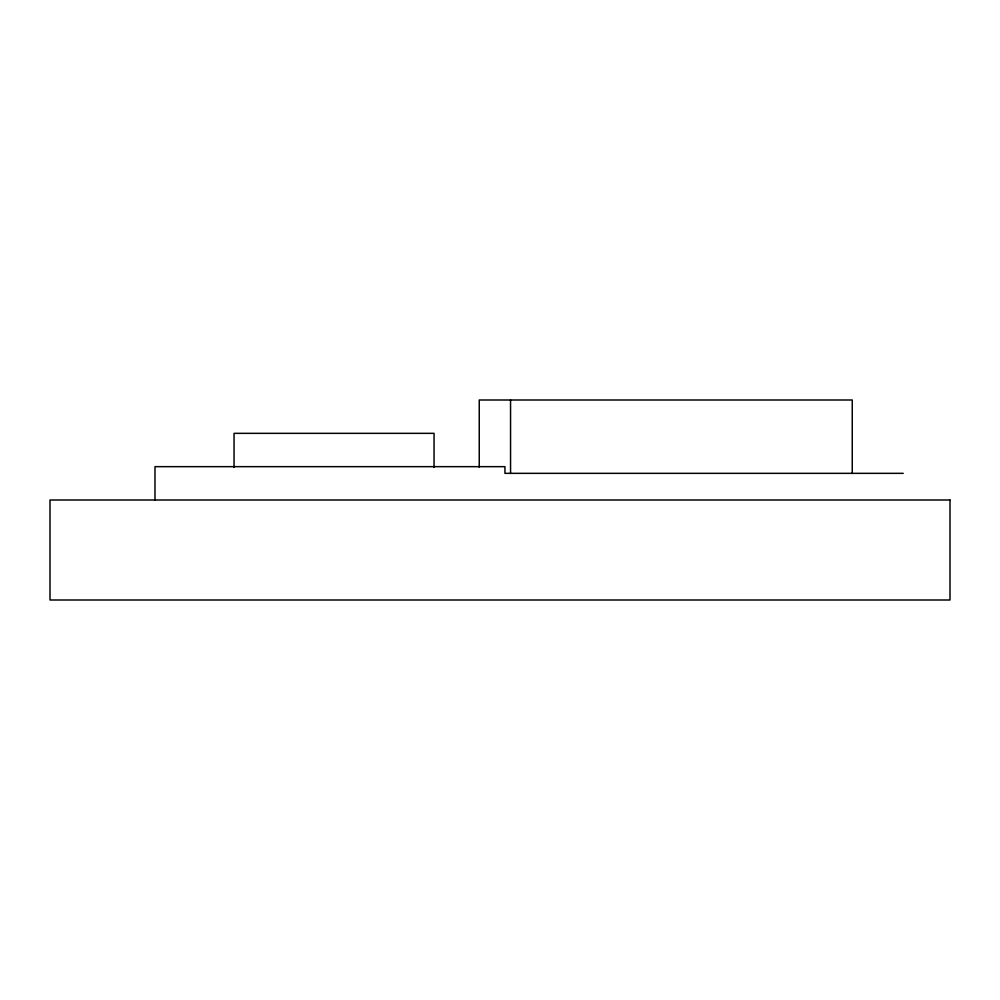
<?xml version="1.0" encoding="UTF-8"?>
<svg xmlns="http://www.w3.org/2000/svg" width="1000" height="1000" viewBox="0 0 1000 1000"><rect width="100%" height="100%" fill="white"/><g stroke="black" fill="none" stroke-linecap="round" stroke-linejoin="round"><path stroke-width="1.5" d="M903.238 473.338L504.938 473.338L504.938 466.662L154.987 466.662L154.987 500M852.25 473.438L852.25 400L479.237 400L479.237 467.188M510.55 400L510.55 473.438M434.05 467.438L434.05 433.338L234.05 433.338L234.05 467.438M950 500L50 500L50 600L950 600L950 500"/></g></svg>
